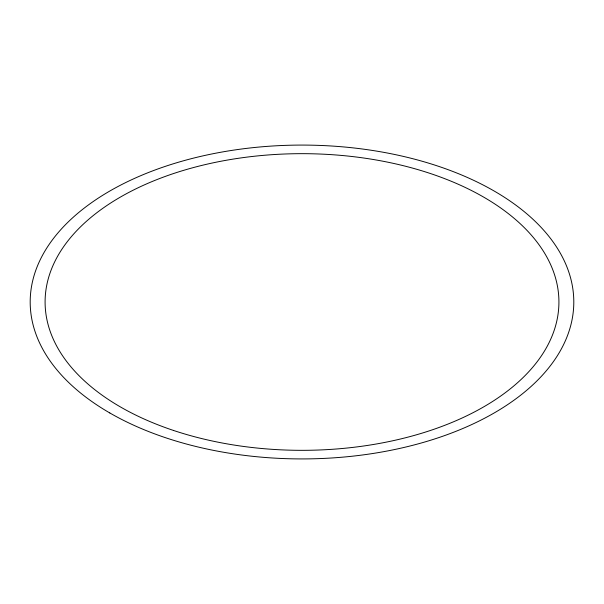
<?xml version="1.0" encoding="UTF-8"?>
<svg xmlns="http://www.w3.org/2000/svg" width="604" height="604" viewBox="0 0 604 604"><rect width="100%" height="100%" fill="white"/><g stroke="black" fill="none" stroke-linecap="round" stroke-linejoin="round"><path stroke-width="0.91" d="M109.807 412.962A271.8 156.919 0 0 0 564.536 342.611A271.8 156.919 0 0 0 231.657 150.426A271.8 156.919 0 0 0 109.807 412.962M173.537 430.456A256.919 148.335 0 0 0 558.919 302A256.919 148.335 0 0 0 173.537 173.544A256.919 148.335 0 0 0 173.537 430.456"/></g></svg>
